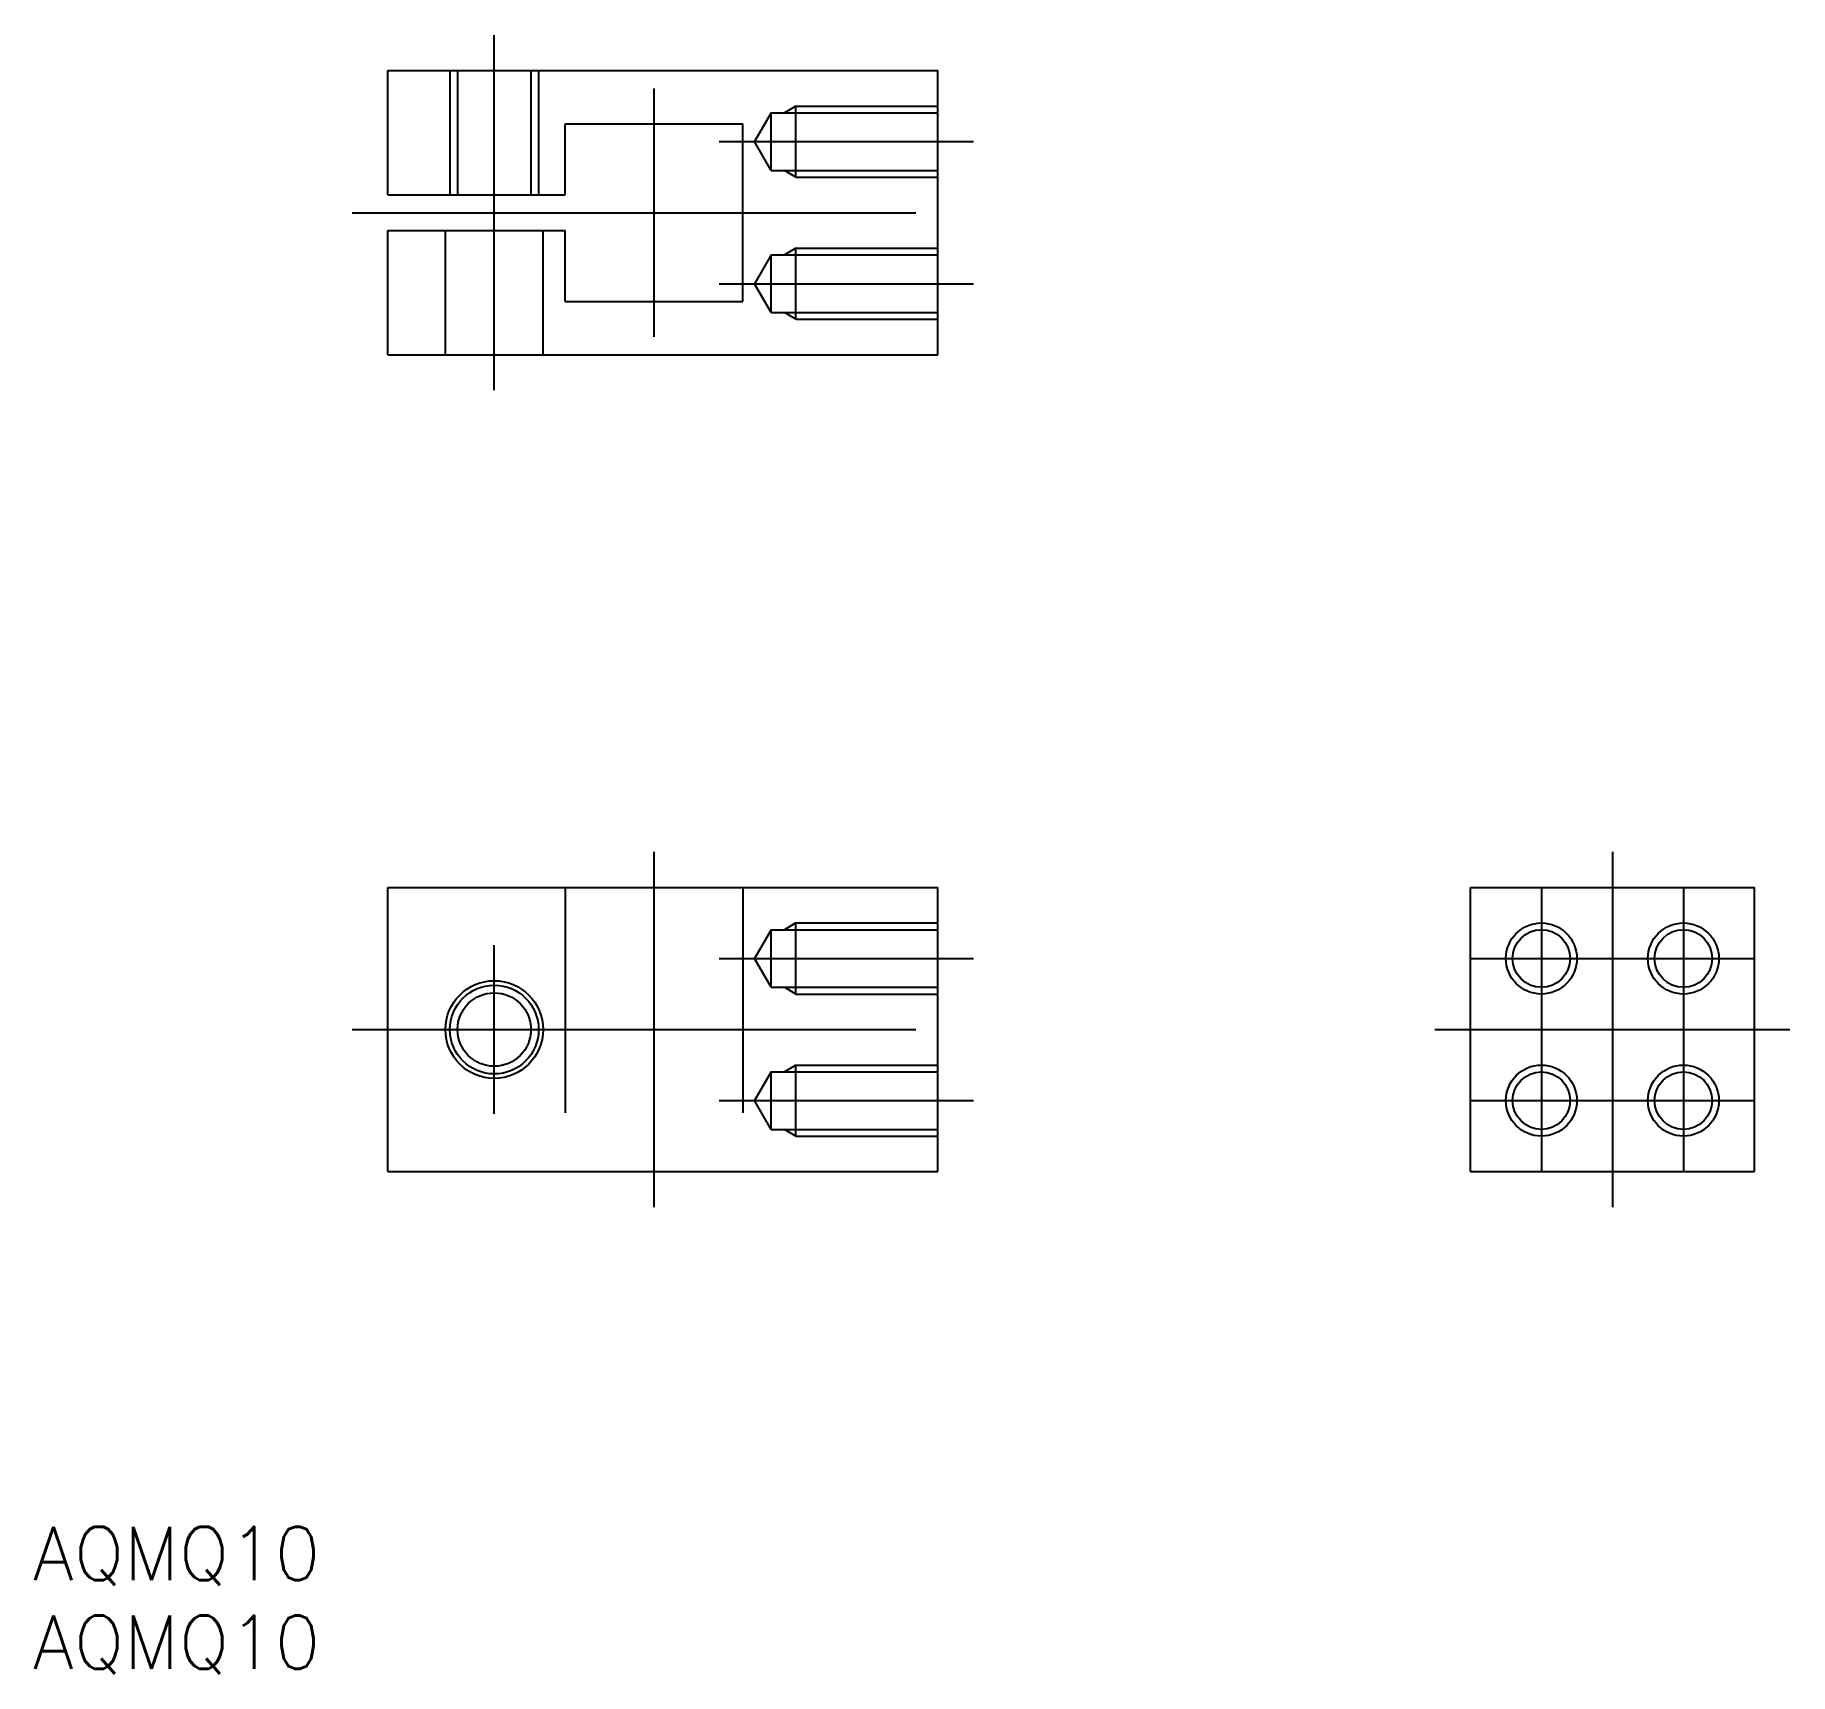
# Model space of a CAD drawing. Extents: x -19.9 to 79, y -28.3 to 64.
import ezdxf

# ---------------------------------------------------------------- set-up
doc = ezdxf.new("R2010")
doc.units = 0
doc.linetypes.add('CENTER', pattern=[50.8, 31.75, -6.35, 6.35, -6.35])
doc.linetypes.add('DASHED', pattern=[19.05, 12.7, -6.35])
doc.layers.get('0').update_dxf_attribs({"linetype": 'CONTINUOUS'})
doc.layers.add('CENTER', color=1, linetype='CONTINUOUS')
doc.styles.get("Standard").update_dxf_attribs({"font": 'txt.shx', "height": 3, "bigfont": 'bigfont.shx'})

msp = doc.modelspace()

# ---------------------------------------------------------------- linework, layer by layer
at = {"color": 7, "linetype": 'CONTINUOUS'}
for p, q in [((0, 62), (31, 62)), ((0, 55), (0, 62)), ((31, 46), (31, 62)), ((10, 59), (20, 59)), ((10, 55), (10, 59)), ((20, 49), (20, 59)), ((0, 55), (10, 55)), ((0, 46), (0, 53)), ((0, 53), (10, 53)), ((10, 49), (10, 53)), ((10, 49), (20, 49)), ((0, 46), (31, 46)), ((0, 0), (0, 16)), ((0, 16), (31, 16)), ((31, 0), (31, 16)), ((61, 0), (61, 16)), ((61, 16), (77, 16)), ((77, 0), (77, 16)), ((0, 0), (31, 0)), ((61, 0), (77, 0))]:
    msp.add_line(p, q, dxfattribs=at)
at = {"color": 3, "linetype": 'DASHED'}
for p, q in [((3.5, 62), (3.5, 55)), ((3.933, 62), (3.933, 55)), ((8.067, 62), (8.067, 55)), ((8.5, 62), (8.5, 55)), ((21.6, 59.621), (20.664, 58)), ((21.6, 59.621), (31, 59.621)), ((21.6, 56.379), (21.6, 59.621)), ((23, 60), (22.344, 59.621)), ((23, 60), (31, 60)), ((23, 56), (23, 60)), ((21.6, 56.379), (20.664, 58)), ((21.6, 56.379), (31, 56.379)), ((23, 56), (22.344, 56.379)), ((23, 56), (31, 56)), ((3.25, 46), (3.25, 53)), ((8.75, 46), (8.75, 53)), ((21.6, 51.621), (20.664, 50)), ((21.6, 51.621), (31, 51.621)), ((21.6, 48.379), (21.6, 51.621)), ((23, 52), (22.344, 51.621)), ((23, 52), (31, 52)), ((23, 48), (23, 52)), ((21.6, 48.379), (20.664, 50)), ((21.6, 48.379), (31, 48.379)), ((23, 48), (22.344, 48.379)), ((23, 48), (31, 48)), ((10, 16), (10, 0)), ((20, 16), (20, 0)), ((23, 14), (22.344, 13.621)), ((23, 14), (31, 14)), ((23, 10), (23, 14)), ((21.6, 13.621), (20.664, 12)), ((21.6, 13.621), (31, 13.621)), ((21.6, 10.379), (21.6, 13.621)), ((21.6, 10.379), (20.664, 12)), ((21.6, 10.379), (31, 10.379)), ((23, 10), (22.344, 10.379)), ((23, 10), (31, 10)), ((23, 6), (22.344, 5.621)), ((23, 6), (31, 6)), ((23, 2), (23, 6)), ((21.6, 5.621), (20.664, 4)), ((21.6, 5.621), (31, 5.621)), ((21.6, 2.379), (21.6, 5.621)), ((21.6, 2.379), (20.664, 4)), ((21.6, 2.379), (31, 2.379)), ((23, 2), (22.344, 2.379)), ((23, 2), (31, 2))]:
    msp.add_line(p, q, dxfattribs=at)
at = {"color": 3, "linetype": 'CONTINUOUS'}
for centre, radius in [((65, 12), 2), ((73, 12), 2), ((6, 8), 2.5), ((65, 4), 2), ((73, 4), 2)]:
    msp.add_circle(centre, radius, dxfattribs=at)
at = {"color": 7, "linetype": 'CONTINUOUS'}
for centre, radius in [((65, 12), 1.621), ((73, 12), 1.621), ((6, 8), 2.75), ((6, 8), 2.067), ((65, 4), 1.621), ((73, 4), 1.621)]:
    msp.add_circle(centre, radius, dxfattribs=at)
at = {"layer": 'CENTER', "color": 1, "linetype": 'CENTER'}
for p, q in [((6, 44), (6, 64)), ((15, 47), (15, 61)), ((18.664, 58), (33, 58)), ((-2, 54), (33, 54)), ((18.664, 50), (33, 50)), ((15, -2), (15, 18)), ((69, 18), (69, -2)), ((65, 16), (65, 0)), ((73, 16), (73, 0)), ((6, 3.25), (6, 12.75)), ((18.664, 12), (33, 12)), ((61, 12), (77, 12)), ((-2, 8), (33, 8)), ((59, 8), (79, 8)), ((18.664, 4), (33, 4)), ((61, 4), (77, 4))]:
    msp.add_line(p, q, dxfattribs=at)

# ---------------------------------------------------------------- texts
at = {"color": 7, "linetype": 'CONTINUOUS'}
for p in [(-20, -23), (-20, -28)]:
    msp.add_text('AQMQ10', height=3, dxfattribs=at).set_placement(p)

doc.saveas('drawing.dxf')
